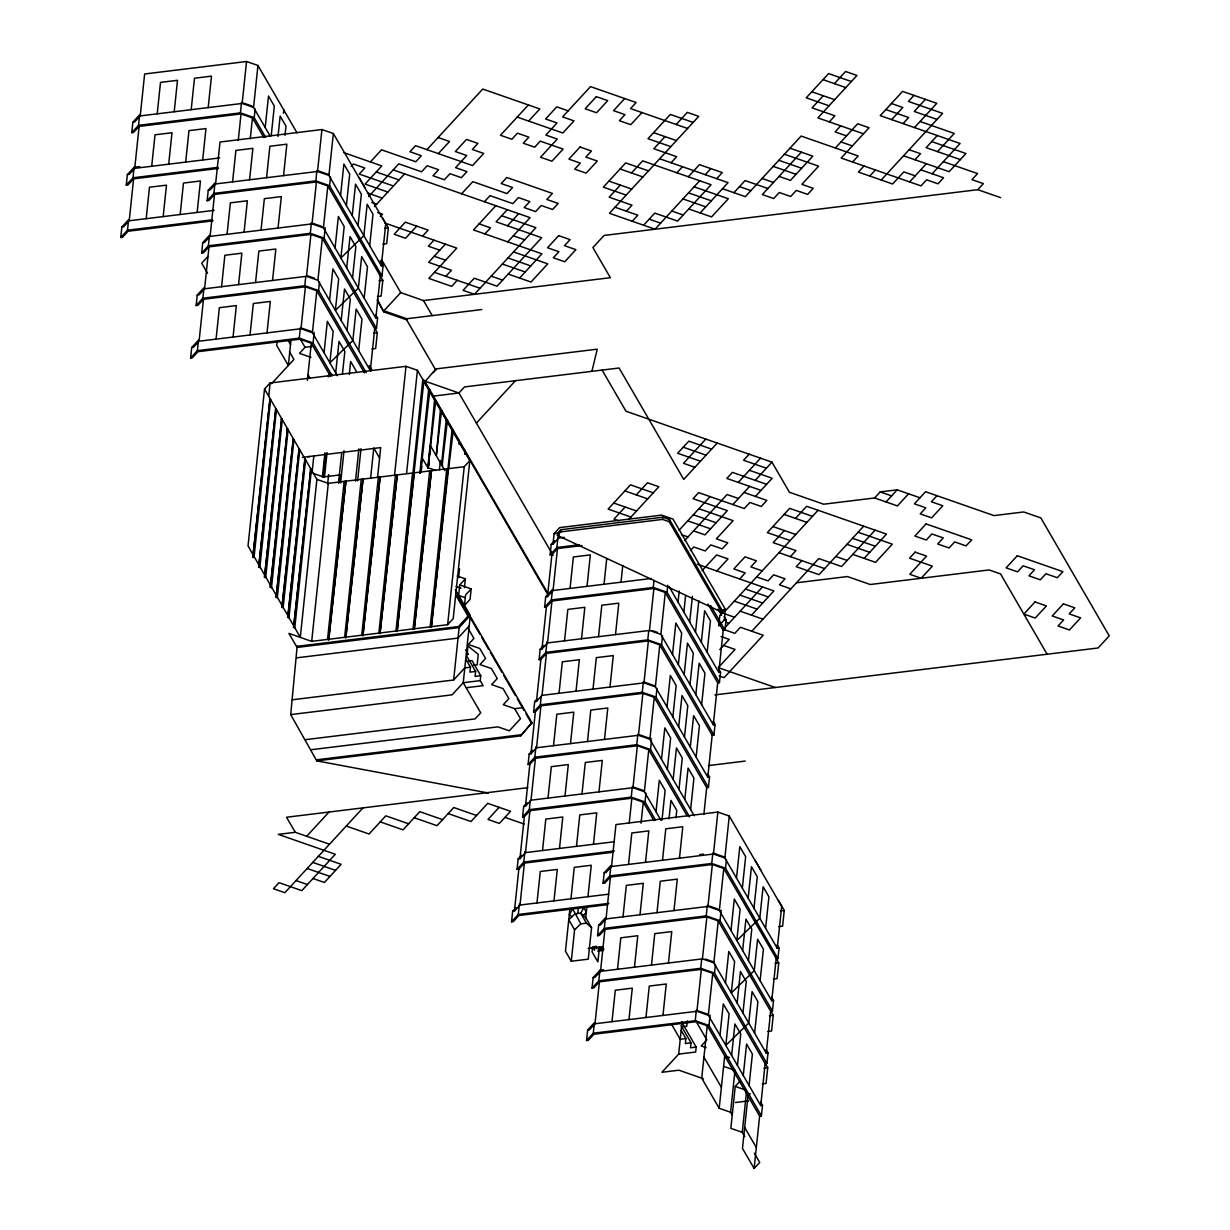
<?xml version="1.0" encoding="UTF-8"?>
<svg xmlns="http://www.w3.org/2000/svg" width="1230" height="1230" viewBox="0 0 1230 1230"><rect width="100%" height="100%" fill="white"/><g stroke="black" fill="none" stroke-linecap="round" stroke-linejoin="round"><path stroke-width="1.5" d="M120.755 237.513L121.847 227.027L128.597 219.709L127.49 230.195L120.755 237.513L122.523 237.298L128.105 231.24L213.036 220.846M218.556 168.418L133.609 178.827L128.028 184.884L126.26 185.1L127.367 174.614L134.101 167.295L139.774 166.603M131.764 132.671L132.871 122.201L139.62 114.867L138.513 125.352L131.764 132.671L133.532 132.456L139.128 126.398L241.049 113.913L252.458 117.896L263.881 137.606M126.26 185.1L133.009 177.781L134.101 167.295M121.847 227.027L123.615 226.812L129.212 220.754L133.609 178.827M127.367 174.614L129.135 174.399L134.716 168.341L139.128 126.398M132.871 122.201L134.639 121.97L140.22 115.912L144.633 73.984L246.554 61.5L257.962 65.482L297.03 132.825M146.186 218.679L149.491 187.221L166.481 185.146L163.175 216.603M151.705 166.25L155.011 134.808L172 132.732L168.695 164.174M157.209 113.837L160.515 82.379L177.504 80.304L174.199 111.761M180.164 214.512L183.47 183.07L200.459 180.979L197.154 212.436M185.684 162.099L188.99 130.641L205.964 128.566L202.658 160.023M191.188 109.67L194.494 78.228L211.483 76.137L208.178 107.594M190.619 357.961L191.726 347.49L198.461 340.157L197.369 350.642L190.619 357.961L192.387 357.746L197.969 351.688L299.905 339.203L311.298 343.185L330.639 376.518M196.124 305.547L197.231 295.062L203.98 287.743L202.873 298.229L196.124 305.547L197.892 305.332L203.488 299.274L305.409 286.79L316.817 290.772L364.449 372.89M201.643 253.134L202.735 242.648L209.484 235.33L208.377 245.8L201.643 253.134L203.411 252.903L208.992 246.846L310.913 234.377L322.322 238.343L374.72 328.687L370.322 370.63L372.09 370.399L369.231 365.479M207.147 200.705L208.254 190.22L214.989 182.901L213.897 193.387L207.147 200.705L208.916 200.49L214.497 194.432L316.433 181.948L327.826 185.93L382.822 280.317L381.162 296.046L377.395 296.507M191.726 347.49L193.494 347.26L199.076 341.202L203.488 299.274M197.231 295.062L198.999 294.846L204.58 288.789L208.992 246.846M202.735 242.648L204.503 242.433L210.099 236.375L214.497 194.432M208.254 190.22L210.023 190.004L215.604 183.947L220.016 142.019L321.937 129.534L333.345 133.517L385.743 223.845L381.331 265.788L383.099 265.572L382.007 276.043L380.239 276.273L375.827 318.201L377.595 317.986L376.488 328.471L374.72 328.687M216.065 339.126L219.371 307.669L236.36 305.594L233.054 337.051M221.569 286.713L224.875 255.256L241.864 253.18L238.559 284.622M227.073 234.284L230.379 202.842L247.368 200.751L244.063 232.209M232.593 181.871L235.899 150.414L252.888 148.338L249.582 179.78M265.649 137.391L254.226 117.68L240.434 112.868L241.541 102.397M238.236 140.604L241.049 113.913M270.185 136.1L253.549 107.41L242.156 103.443L246.554 61.5M250.244 138.867L252.458 117.896M253.549 107.41L257.962 65.482M254.226 117.68L255.133 108.947M265.203 127.49L268.509 96.032L274.321 106.072L271.215 135.684M250.044 334.975L253.349 303.518L270.323 301.442L267.018 332.884M255.548 282.546L258.854 251.089L275.843 249.014L272.537 280.471M261.052 230.133L264.358 198.676L281.347 196.6L278.042 228.042M266.572 177.704L269.877 146.262L286.851 144.171L283.546 175.629M278.011 136.469L280.148 116.112L285.975 126.152L285.006 135.408M283.469 113.175L283.838 109.685M264.527 389.034L248.03 545.936L300.289 637.371L316.894 479.377L264.527 389.034L270.108 382.976L406.008 366.325L417.416 370.307L469.814 460.65L453.209 618.644L447.628 624.702L311.697 641.353L288.927 633.404L297.045 647.395L297.153 646.304L458.529 626.547L468.538 615.692L456.084 594.213M268.724 396.168L270.108 382.976M252.827 557.175L270.016 398.551L252.827 557.175L254.01 557.59L270.631 399.596L269.432 399.181M277.088 341.617L276.689 345.415L288.327 365.495L290.926 340.833M258.654 567.215L275.843 408.591L258.654 567.215L259.838 567.63L276.443 409.636L275.259 409.221M264.481 577.254L281.67 418.615L264.481 577.254L265.665 577.67L282.27 419.661L281.086 419.246M270.293 587.294L287.482 428.655L270.293 587.294L271.492 587.709L288.097 429.701L286.897 429.285M332.131 375.827L313.066 342.97L299.29 338.158L300.397 327.687L312.451 331.885M366.217 372.675L318.585 290.557L304.794 285.744L305.716 277.011M376.488 328.471L324.09 238.128L310.314 233.331L311.405 222.845M382.007 276.043L329.594 185.715L315.818 180.902L316.925 170.417L328.979 174.629M337.358 375.719L312.405 332.7L300.996 328.733L305.409 286.79M370.322 370.63L317.909 280.286L306.516 276.304L310.913 234.377M375.827 318.201L323.429 227.873L312.02 223.891L316.433 181.948M381.331 265.788L328.933 175.444L317.525 171.462L321.937 129.534M276.12 597.334L293.309 438.695L276.12 597.334L277.304 597.749L293.909 439.74L292.725 439.325M281.947 607.374L299.136 448.735L281.947 607.374L283.131 607.774L299.736 449.78L298.552 449.365M307.392 380.362L311.298 343.185M312.405 332.7L316.817 290.772M317.909 280.286L322.322 238.343M323.429 227.873L327.826 185.93M328.933 175.444L333.345 133.517M313.066 342.97L314.173 332.484M318.585 290.557L319.508 281.808M324.09 238.128L325.197 227.642M329.594 185.715L330.516 176.982M287.759 617.399L304.948 458.775L287.759 617.399L288.958 617.814L305.563 459.82L304.364 459.405M293.586 627.438L310.775 468.815L293.586 627.438L294.769 627.854L311.375 469.86L310.191 469.445M324.043 352.779L327.349 321.322L333.176 331.362L329.871 362.819L352.856 340.51L356.162 309.053L361.974 319.093L358.668 350.55M329.563 300.366L332.869 268.909L338.68 278.949L335.375 310.391L358.361 288.097L361.666 256.639L367.493 266.679L364.188 298.121M335.067 247.937L338.373 216.495L344.2 226.52L340.894 257.977L363.865 235.668L367.17 204.211L372.998 214.251L369.692 245.708M340.572 195.524L343.877 164.067L349.704 174.107L346.399 205.564M312.036 472.966L313.804 456.161M488.402 793.012L316.771 760.863L290.695 714.599L297.153 646.304M328.41 376.795L328.764 373.305L332.023 374.443M324.935 452.794L322.383 477.086L323.475 472.581M324.259 465.109L324.643 461.373M339.618 482.498L340.433 474.872L323.444 476.948L325.796 454.531M327.057 452.532L324.505 476.825L323.075 476.318M335.698 372.859L339.003 341.402L344.831 351.442L342.493 373.643M341.202 320.43L344.508 288.989L350.335 299.028L347.029 330.47M346.706 268.017L350.027 236.56L355.839 246.6L352.533 278.057M352.226 215.588L355.532 184.146L361.359 194.186L358.053 225.628M327.641 483.959L328.625 474.626M311.697 641.353L328.302 483.344L316.894 479.377M349.289 374.427L350.642 361.482L356.469 371.522M338.496 483.205L341.694 452.901M339.203 482.452L339.603 478.655M340.618 482.944L344.016 450.749M328.733 639.815L345.922 481.176L328.733 639.815L327.534 639.4L344.139 481.407L345.338 481.822M355.485 481.13L358.868 448.919M357.607 480.869L361.005 448.658M374.812 328.441L377.318 332.746L375.657 348.474L371.891 348.936M382.515 217.864L388.326 227.904L386.681 243.632L382.899 244.094M345.83 637.724L363.035 479.085L345.83 637.724L344.646 637.309L361.251 479.3L362.435 479.715M433.283 372.721L435.758 370.015L406.638 319.831L383.837 311.882L377.333 299.397M370.584 478.409L373.766 448.027L379.593 458.067M377.595 477.055L380.7 447.582L302.442 457.391M362.942 635.633L380.132 476.994L362.942 635.633L361.743 635.218L378.348 477.209L379.547 477.624M406.638 319.831L406.761 318.739L383.945 310.79L400.703 292.602L423.504 300.566L610.372 277.688L592.906 247.568L604.068 235.453L977.804 189.681L1000.605 197.646M394.599 474.841L406.008 366.325M380.039 633.527L397.244 474.903L380.039 633.527L378.855 633.112L395.46 475.118L396.66 475.533M406.592 473.258L417.416 370.307M412.788 474.749L422.782 379.578L423.981 379.993L397.152 631.436L395.952 631.021L412.557 473.027L414.341 472.797L397.152 631.436M419.845 473.442L428.655 389.679L429.839 390.095L429.439 393.908M420.337 473.319L421.982 457.622L427.809 467.661L435.958 470.506M420.66 472.581L429.839 390.095M421.444 470.045L421.844 466.247M435.758 370.015L435.866 368.923L597.257 349.166L591.907 371.322M427.809 467.661L430.162 445.245L444.876 470.613M428.886 465.693L429.285 461.957M430.07 454.485L430.454 450.749M414.264 629.345L431.453 470.706L414.264 629.345L413.065 628.93L429.67 470.921L430.869 471.336M441.186 414.079L441.585 410.343L440.401 409.928L436.296 455.807L441.585 410.343M439.418 469.783L440.386 460.435M442.108 465.847L447.413 420.383L446.213 419.968L441.509 464.802L442.692 465.217M447.013 424.119L447.413 420.383M431.361 627.254L448.55 468.615L446.782 468.83L430.162 626.839L431.361 627.254L452.04 430.008L453.224 430.423L448.719 468.415M458.928 444.245L459.328 440.448L458.144 440.033M464.802 454.362L465.201 450.549L464.002 450.134M447.628 624.702L464.233 466.708L469.814 460.65M458.606 577.547L459.528 568.813M457.206 576.009L465.355 578.853L459.759 584.911L458.667 595.397L465.186 597.672M292.248 699.778L453.639 680.005L459.144 627.592L470.306 615.477L455.331 589.662M464.433 587.586L465.355 578.853M471.167 588.893L470.075 599.379L464.479 605.437L465.586 594.951L471.167 588.893L459.759 584.911M459.666 626.285L468.538 615.692M470.306 615.477L463.233 682.727L480.715 712.831L475.118 718.889L305.255 739.691M465.663 658.942L470.46 667.198L469.937 672.149L475.61 671.442L475.088 676.392L480.746 675.701L480.223 680.636L483.144 685.663L466.155 687.739M316.771 760.863L520.628 735.894L531.913 722.687L455.976 591.768M520.628 735.894L531.913 722.687M607.62 904.65L518.906 915.504L513.325 921.562L511.557 921.793L512.649 911.307L516.031 907.648M613.124 852.221L524.41 863.091L518.829 869.149L517.061 869.364L518.168 858.878L521.535 855.219M654.006 820.702L643.259 802.16L631.851 798.193L529.93 810.678L524.334 816.735L522.566 816.951L523.673 806.465L527.04 802.806M687.032 815.705L648.764 749.746L637.355 745.764L535.434 758.249L529.853 764.307L528.085 764.522L529.177 754.036L532.559 750.377M703.868 814.352L706.681 787.661L654.268 697.333L642.875 693.351L540.939 705.836L535.357 711.893L533.589 712.109L534.696 701.623L536.941 699.178M706.681 787.661L708.449 787.446L709.541 776.96L707.773 777.176L712.185 735.248L659.787 644.904L648.379 640.922L546.458 653.407L540.877 659.465L539.094 659.68L540.201 649.194L543.568 645.535M544.613 607.266L545.705 596.781L552.455 589.462L551.363 599.948L544.613 607.266L546.381 607.051L551.962 600.993L653.883 588.509L665.292 592.491L717.69 682.819L713.292 724.762L715.061 724.547L713.954 735.033L712.185 735.248M582.005 545.567L557.467 548.565L551.886 554.622L550.118 554.838L551.225 544.367L554.592 540.708M512.649 911.307L514.417 911.092L518.829 869.149M518.168 858.878L519.936 858.663L524.334 816.735M523.673 806.465L525.441 806.25L529.853 764.307M529.177 754.036L530.96 753.821L535.357 711.893M534.696 701.623L536.465 701.408L540.877 659.465M540.201 649.194L541.969 648.979L546.381 607.051M545.705 596.781L547.488 596.565L551.886 554.622M551.225 544.367L552.993 544.152L554.1 533.666L559.681 527.609L661.602 515.124L673.01 519.106L725.408 609.434L724.301 619.92L718.72 625.978L719.827 615.492L725.408 609.434L721.872 609.865L669.474 519.537L662.816 517.215L560.895 529.7L557.636 533.22L557.405 535.404L721.641 612.048L721.872 609.865M511.557 921.793L518.291 914.459L519.398 903.989M517.061 869.364L523.811 862.045L524.903 851.56M522.566 816.951L529.315 809.632L530.238 800.884M528.085 764.522L534.819 757.203L535.926 746.718M533.589 712.109L540.339 704.79L541.262 696.042M539.094 659.68L545.843 652.361L546.95 641.876M550.118 554.838L556.867 547.519L557.974 537.033M514.417 911.092L520.013 905.034L524.41 863.091M519.936 858.663L525.518 852.605L529.93 810.678M525.441 806.25L531.022 800.192L535.434 758.249M530.96 753.821L536.541 747.763L540.939 705.836M536.465 701.408L542.046 695.35L546.458 653.407M541.969 648.979L547.55 642.921L551.962 600.993M547.488 596.565L553.07 590.508L557.467 548.565M552.993 544.152L558.574 538.079L558.943 534.589M557.405 535.404L560.665 531.883L560.895 529.7M536.987 902.943L540.293 871.501L557.282 869.41L553.977 900.867M542.507 850.53L545.812 819.072L562.802 816.997L559.496 848.439M548.011 798.101L551.317 766.659L568.306 764.568L565.001 796.025M553.515 745.688L556.821 714.23L573.81 712.155L570.505 743.612M559.035 693.259L562.341 661.817L579.33 659.726L576.024 691.183M564.539 640.845L567.845 609.388L584.834 607.312L581.529 638.77M570.059 588.432L573.365 556.975L590.338 554.899L587.033 586.341M569.874 909.278L565.462 951.205L571.289 961.245L588.263 959.169L591.568 927.712L585.757 917.672L580.637 913.121L574.979 913.813L568.767 919.748L574.595 929.788L571.289 961.245M570.966 898.792L574.272 867.335L591.261 865.259L587.955 896.701M576.486 846.363L579.791 814.921L596.765 812.83L593.46 844.287M581.99 793.95L585.296 762.492L602.285 760.417L598.979 791.859M587.494 741.521L590.8 710.079L607.789 707.988L604.484 739.445M593.014 689.108L596.319 657.65L613.293 655.575L609.988 687.032M598.518 636.679L601.824 605.237L618.813 603.146L615.507 634.603M604.022 584.265L606.744 558.359M577.808 913.475L578.361 908.232M585.649 918.626L586.848 907.187M621.012 582.19L622.764 565.539M594.859 946.946L594.521 950.236L593.214 948.007M586.541 1040.519L587.648 1030.033L594.398 1022.714L593.291 1033.2L586.541 1040.519L588.324 1040.303L593.905 1034.245L695.826 1021.761L707.235 1025.743L759.633 1116.087L754.128 1168.5L759.71 1162.442L754.328 1153.171M759.633 1116.087L761.401 1115.856L762.508 1105.386L760.74 1105.601L765.137 1063.658L712.739 973.314L701.331 969.348L599.41 981.832L593.829 987.89L592.061 988.105L593.152 977.619L599.902 970.301L603.684 969.84M597.565 935.676L598.672 925.191L605.421 917.872L604.314 928.358L597.565 935.676L599.333 935.461L604.914 929.403L706.85 916.919L718.243 920.901L770.657 1011.245L766.244 1053.172L768.012 1052.957L766.905 1063.443L765.137 1063.658M603.084 883.263L604.176 872.777L610.926 865.459L609.819 875.945L603.084 883.263L604.852 883.048L610.434 876.99L712.355 864.505L723.763 868.488L778.744 962.875L777.099 978.603L773.316 979.065M599.441 947.039L597.872 961.875L592.061 951.836L592.568 946.9L596.35 946.423M592.061 988.105L598.81 980.787L599.902 970.301M587.648 1030.033L589.416 1029.817L594.997 1023.76L599.41 981.832M593.152 977.619L594.936 977.404L600.517 971.346L604.914 929.403M598.672 925.191L600.44 924.975L606.021 918.918L610.434 876.99M604.176 872.777L605.944 872.562L611.525 866.504L615.938 824.561L717.859 812.077L729.267 816.059L781.665 906.402L777.268 948.33L779.036 948.115L777.929 958.601L776.161 958.816L771.748 1000.759L773.532 1000.543L772.425 1011.029L770.657 1011.245M655.498 820.026L645.027 801.945L631.236 797.148L632.343 786.662L644.397 790.859M689.6 816.874L650.532 749.531L636.756 744.719L637.847 734.233M708.449 787.446L656.036 697.118L642.26 692.306L643.367 681.82L655.421 686.033M713.954 735.033L661.556 644.689L647.764 639.877L648.687 631.144M717.69 682.819L719.458 682.604L667.06 592.276L653.284 587.463L654.022 580.468M629.253 822.962L631.851 798.193M660.987 820.364L644.351 791.689L632.958 787.707L637.355 745.764M694.212 815.705L649.87 739.261L638.462 735.279L642.875 693.351M707.773 777.176L655.375 686.847L643.966 682.865L648.379 640.922M713.292 724.762L660.879 634.419L649.486 630.452L653.883 588.509M721.641 612.048L669.243 521.72L662.586 519.398L662.816 517.215M611.987 1021.684L615.292 990.227L632.282 988.151L628.976 1019.593M617.506 969.255L620.812 937.814L637.786 935.723L634.48 967.18M623.01 916.842L626.316 885.385L643.305 883.309L640 914.766M628.515 864.413L631.82 832.971L648.81 830.88L645.504 862.338M669.243 521.72L669.474 519.537M641.045 823.131L643.259 802.16M644.351 791.689L648.764 749.746M649.87 739.261L654.268 697.333M655.375 686.847L659.787 644.904M660.879 634.419L665.292 592.491M645.027 801.945L645.95 793.212M650.532 749.531L651.454 740.798M656.036 697.118L656.958 688.37M661.556 644.689L662.478 635.956M667.06 592.276L667.798 585.28M656.005 811.754L659.311 780.312L665.123 790.337L662.017 819.949M661.509 759.341L664.815 727.883L670.642 737.923L667.337 769.38M667.014 706.912L670.319 675.47L676.146 685.51L672.841 716.952M672.533 654.498L675.839 623.041L681.666 633.081L678.345 664.538M678.038 602.085L679.206 590.984M683.865 612.11L685.617 595.458M645.965 1017.518L649.271 986.076L666.26 983.985L662.955 1015.442M651.47 965.104L654.775 933.647L671.765 931.571L668.459 963.013M656.989 912.675L660.295 881.234L677.284 879.142L673.979 910.6M662.493 860.262L665.799 828.805L682.788 826.729L679.483 858.186M669.012 818.888L670.95 800.376L676.777 810.416L675.993 817.827M673.148 779.42L676.469 747.963L682.281 758.003L678.975 789.445M678.668 726.991L681.974 695.534L687.801 705.574L684.495 737.031M684.172 674.578L687.478 643.121L693.305 653.161L689.999 684.618M689.692 622.149L692.413 596.258M695.504 632.189L698.809 600.732M684.803 799.485L688.108 768.043L693.935 778.067L690.63 809.524M690.307 747.071L693.612 715.614L699.44 725.654L696.134 757.111M695.826 694.643L699.132 663.201L704.944 673.24L701.638 704.682M701.331 642.229L704.636 610.772L710.463 620.812L707.158 652.269M703.483 1078.772L678.914 1070.208L661.924 1072.283L678.668 1054.11L682.035 1022.13M719.458 682.604L720.565 672.118L718.797 672.333L723.209 630.406L707.957 604.13M723.209 630.406L724.977 630.191L726.069 619.705L724.178 616.415M687.324 1020.992L686.771 1026.235L682.988 1026.696M681.128 1030.371L685.894 1038.581L685.371 1043.532L691.029 1042.84L690.522 1047.776L696.18 1047.084L695.657 1052.034L678.668 1054.11M761.401 1115.856L709.003 1025.528L695.227 1020.716L696.318 1010.23L708.372 1014.442M766.905 1063.443L714.507 973.099L700.731 968.302L701.654 959.554M772.425 1011.029L720.027 920.686L706.235 915.873L707.342 905.388M777.929 958.601L725.531 868.272L711.755 863.46L712.846 852.974L724.916 857.187M760.74 1105.601L708.326 1015.257L696.933 1011.275L701.331 969.348M766.244 1053.172L713.846 962.844L702.438 958.862L706.85 916.919M771.748 1000.759L719.35 910.415L707.942 906.433L712.355 864.505M777.268 948.33L724.854 858.002L713.462 854.02L717.859 812.077M707.235 1025.743L701.715 1078.157L719.196 1108.276L730.589 1112.258L732.265 1115.118M708.326 1015.257L712.739 973.314M713.846 962.844L718.243 920.901M719.35 910.415L723.763 868.488M724.854 858.002L729.267 816.059M709.003 1025.528L710.11 1015.042M714.507 973.099L715.43 964.366M720.027 920.686L721.118 910.2M725.531 868.272L726.453 859.524M719.981 1035.337L723.286 1003.88L729.113 1013.92L725.808 1045.377L748.778 1023.068L752.084 991.611L757.911 1001.651L754.605 1033.108M725.485 982.908L728.79 951.467L734.618 961.491L731.312 992.948L754.282 970.639L757.588 939.197L763.415 949.222L760.109 980.679M731.004 930.495L734.31 899.038L740.122 909.078L736.816 940.535L759.802 918.226L763.107 886.769L768.919 896.808L765.614 928.266M736.509 878.066L739.814 846.624L745.641 856.664L742.336 888.106M719.196 1108.276L724.701 1055.847L729.59 1057.554M731.619 1055.402L734.925 1023.96L740.752 1034L737.447 1065.441M737.139 1002.988L740.445 971.531L746.256 981.571L742.951 1013.028M742.643 950.575L745.949 919.117L751.776 929.157L748.47 960.599M748.148 898.146L751.453 866.689L757.28 876.729L753.975 908.186M730.589 1112.258L735.002 1070.315M739.707 1081.57L735.248 1086.413L730.835 1128.356L742.244 1132.323L744.734 1136.628M743.274 1075.481L746.579 1044.024L752.391 1054.064L749.085 1085.521M742.244 1132.323L746.456 1092.255M764.906 1062.858L767.735 1067.717L766.075 1083.446L762.308 1083.907M770.749 1010.998L773.24 1015.288L771.594 1031.017L767.812 1031.478M778.436 900.422L784.263 910.461L782.603 926.175L778.836 926.636M207.916 256.486L201.705 263.22L207.532 273.26M351.165 166.45L353.394 164.021L364.803 168.003L359.221 174.06L393.431 185.991M370.384 161.945L381.546 149.814L415.771 161.76L421.352 155.703L409.944 151.721L415.525 145.663L472.551 165.558L483.713 153.442L472.305 149.46L477.901 143.403L466.493 139.421L455.331 151.536L466.724 155.518L455.561 167.634L466.97 171.616L461.388 177.674L449.98 173.691L444.399 179.749L432.991 175.767L438.572 169.709L427.164 165.743L421.582 171.8L398.781 163.836L368.631 196.554M374.458 206.594L404.593 173.876M426.933 149.645L482.76 89.052L539.785 108.947L528.623 121.063M380.27 216.634L382.515 214.204L377.625 212.498M438.341 153.612L449.504 141.496L438.095 137.514M271.584 383.668L293.909 359.437L289.434 351.719M311.867 346.491L305.071 347.321L299.49 353.379L310.898 357.361M416.724 226.136L405.562 238.266L394.154 234.284L405.316 222.169L428.132 230.118L422.551 236.175M528.377 104.965L500.456 135.254L511.865 139.236L517.446 133.178L528.854 137.16L523.273 143.218L534.681 147.2L540.262 141.143L563.079 149.091L551.901 161.207L540.508 157.24L557.252 139.052L545.843 135.085L557.005 122.954L545.597 118.987L556.775 106.856L568.168 110.838M461.619 193.771L472.797 181.656L507.006 193.587L512.587 187.529L501.179 183.547L506.76 177.489L552.393 193.402L546.797 199.46L558.205 203.442L552.624 209.5L541.215 205.518L535.634 211.575L524.226 207.609L529.823 201.551L518.414 197.569L512.833 203.627L490.017 195.662L484.435 201.72M433.959 240.157L428.363 246.215L439.771 250.197M445.352 244.14L428.609 262.313L451.425 270.277L445.844 276.335M495.844 205.702L473.504 229.933L541.938 253.811L519.614 278.042M484.912 233.915L490.493 227.857L479.1 223.875M507.252 209.684L496.074 221.8L541.707 237.713L497.043 286.19L474.227 278.226L463.064 290.341L474.473 294.324L535.88 227.673L501.671 215.742M457.237 280.302L451.656 286.375L428.855 278.411L456.76 248.122L385.067 223.107M507.483 225.782L518.645 213.666M624.717 98.538L613.555 110.654L624.963 114.636L619.382 120.694L630.775 124.676L641.952 112.56M307.746 456.745L309.868 456.484M507.729 241.88L530.053 217.633L393.2 169.894M435.866 368.923L424.596 382.146L547.565 594.136M620.335 185.084L609.173 197.2L631.989 205.164L626.393 211.222M631.497 172.969L642.66 160.853L711.094 184.715L677.607 221.077L654.791 213.113L643.628 225.228M665 136.607L653.837 148.738L676.638 156.687L671.057 162.744M676.162 124.491L687.324 112.376L698.732 116.358L609.419 213.297L655.037 229.211L699.686 180.749M632.22 221.262L637.801 215.189L615 207.24M676.884 172.784L682.466 166.727M688.293 176.766L699.455 164.651L722.256 172.6L716.675 178.658M476.394 423.089L515.462 380.685M705.282 174.675L710.863 168.618M700.178 212.928L728.083 182.64L659.649 158.762M733.91 192.679L745.073 180.564L767.889 188.513M823.224 95.74L812.061 107.856L834.878 115.804L829.297 121.862M834.401 83.625L845.564 71.494L856.972 75.476L817.889 117.896L863.506 133.809M801.376 152.166L762.308 194.571L773.701 198.553L779.282 192.495L790.69 196.477L796.271 190.419L807.68 194.386L813.261 188.328L801.852 184.362L818.611 166.173L784.386 154.242M840.69 125.844L835.109 131.902L846.517 135.884M835.355 148L857.679 123.769L869.087 127.751L841.182 158.04L921.009 185.884L926.59 179.826L937.998 183.808L943.579 177.75L920.778 169.802M852.575 162.022L858.171 155.964L801.145 136.069L745.319 196.662L722.502 188.697M891.658 119.602L902.82 107.487L891.412 103.504M913.982 95.371L908.401 101.429L942.626 113.36L881.218 180.011M863.983 166.004L858.402 172.062L892.626 183.993L903.789 171.877L915.182 175.859M903.066 123.584L908.647 117.526L885.831 109.562M925.391 99.353L914.228 111.469L937.045 119.418M869.81 176.028L875.391 169.971M914.474 127.566L936.799 103.335L902.589 91.389L880.25 115.635L960.092 143.48L932.171 173.768M469.199 625.962L458.037 638.078L296.661 657.835M914.951 159.762L920.532 153.704L909.124 149.722M937.275 135.515L926.113 147.646L960.323 159.577M306.685 836.277L329.025 812.031M909.6 181.917L926.359 163.728M937.521 151.613L954.265 133.44L920.055 121.509M453.639 680.005L464.802 667.89L470.46 667.198M625.132 507.006L613.97 519.137L618.859 520.828M636.294 494.891L647.472 482.775L658.865 486.757L628.73 519.475M362.988 807.879L284.837 892.703L273.429 888.721L279.01 882.663L301.827 890.628L335.313 854.266L278.303 834.37L295.277 832.295L329.502 844.226M705.805 439.079L683.48 463.31L694.889 467.292M717.213 443.061L683.726 479.408L619.09 368.001L464.51 386.927L458.928 392.985L433.437 396.106M977.804 189.681L983.385 183.624L971.977 179.657L977.558 173.584L943.348 161.653M679.052 530.268L710.079 496.613M749.147 454.193L743.566 460.251L766.382 468.215M684.633 540.585L727.053 494.537L738.461 498.504M738.231 482.406L760.555 458.175M690.461 550.61L693.812 546.981L705.205 550.963L710.786 544.905L722.195 548.872L727.776 542.814L716.383 538.848L733.126 520.659L698.901 508.728M732.88 504.561L749.624 486.388M755.22 480.33L771.963 462.157L789.429 492.261L823.639 504.208L874.607 497.966L897.423 505.914L908.586 493.799M755.451 496.428L772.194 478.255L749.393 470.291M702.099 570.689L716.613 554.93L728.022 558.912L716.859 571.028M499.134 807.326L487.972 819.441L499.38 823.423L510.542 811.308L487.726 803.359L470.982 821.532L448.166 813.568M739.661 578.992L745.242 572.934L733.849 568.952L745.011 556.836L756.419 560.818L750.823 566.876L762.231 570.858M784.325 530.514L773.163 542.645L795.964 550.594L790.383 556.652M795.487 518.399L806.649 506.283L886.492 534.127L864.167 558.374M725.639 610.572L818.058 510.266M762.477 586.956L723.394 629.36L734.802 633.342L740.383 627.285L763.2 635.234L724.116 677.653L719.227 675.947M719.765 649.655L729.221 639.4L721.072 636.556M751.545 615.169L773.885 590.923L697.302 564.216M801.791 560.634L796.21 566.692L819.026 574.656L863.675 526.179M751.791 631.267L818.78 558.558L841.597 566.507L875.083 530.161M874.607 497.966L880.188 491.908L897.177 489.832L919.994 497.781M886.015 501.948L897.177 489.832M936.968 495.705L931.387 501.763L942.795 505.745L931.633 517.861L920.225 513.879L925.806 507.821L914.397 503.839L925.575 491.723L993.994 515.601L1023.729 511.957L1040.841 517.922L1109.245 635.864L1098.083 647.979L714.922 694.904M750.223 1093.578L747.994 1096.007L742.474 1148.42L754.128 1168.5M583.205 915.397L586.31 912.429L584.019 907.54L580.637 913.121L586.464 923.161L591.568 927.712M574.595 929.788L580.806 923.853L586.464 923.161M140.22 115.912L242.156 103.443M138.513 125.352L240.434 112.868M134.716 168.341L219.647 157.932M133.009 177.781L217.941 167.372M215.604 183.947L317.525 171.462M213.897 193.387L315.818 180.902M129.212 220.754L214.143 210.361M127.49 230.195L212.436 219.801M210.099 236.375L312.02 223.891M208.377 245.8L310.314 233.331M384.56 228.365L388.326 227.904M204.58 288.789L306.516 276.304M202.873 298.229L304.794 285.744M379.04 280.778L382.822 280.317M199.076 341.202L300.996 328.733M406.761 318.739L481.837 309.545M197.369 350.642L299.29 338.158M373.536 333.207L377.318 332.746M328.302 483.344L464.233 466.708M560.665 531.883L662.586 519.398M554.1 533.666L557.636 533.22M558.574 538.079L564.232 537.387M556.867 547.519L579.515 544.752M553.07 590.508L651.208 578.484M551.363 599.948L653.284 587.463M796.456 582.789L847.409 576.547L870.225 584.511L989.135 569.936L1000.543 573.918L1047.114 654.222M297.768 647.349L459.144 627.592M724.301 619.92L726.069 619.705M547.55 642.921L649.486 630.452M468.246 661.11L472.013 660.648L480.746 675.701M545.843 652.361L647.764 639.877M473.381 665.353L477.163 664.892L478.255 654.406L467.969 645.904L466.877 656.39L475.61 671.442M480.223 680.636L463.233 682.727L452.071 694.842L290.695 714.599M542.046 695.35L643.966 682.865M540.339 704.79L642.26 692.306M468.107 628.376L473.919 638.416L468.338 644.474L479.746 648.441L485.573 658.481L479.992 664.538L491.4 668.52L497.212 678.56L491.631 684.618L503.039 688.6L508.866 698.64L503.285 704.698L514.678 708.665L523.18 707.634M311.067 749.731L497.935 726.853L509.343 730.82L520.505 718.704L514.678 708.665M316.894 759.771L520.751 734.802M536.541 747.763L638.462 735.279M534.819 757.203L636.756 744.719M527.778 787.692L286.544 817.243L295.277 832.295M708.403 765.583L745.211 761.078M531.022 800.192L632.958 787.707M529.315 809.632L631.236 797.148M525.518 852.605L614.231 841.751M523.811 862.045L614.416 850.945M699.639 854.589L703.406 854.127M611.525 866.504L713.462 854.02M609.819 875.945L711.755 863.46M520.013 905.034L608.727 894.164M518.291 914.459L608.896 903.373M606.021 918.918L707.942 906.433M604.314 928.358L706.235 915.873M780.481 910.923L784.263 910.461M588.109 948.438L603.207 946.577M598.856 948.407L602.639 947.946M598.287 949.775L603.945 949.083M597.719 951.144L603.377 950.452M600.517 971.346L702.438 958.862M598.81 980.787L700.731 968.302M774.977 963.336L778.744 962.875M594.997 1023.76L696.933 1011.275M593.291 1033.2L695.227 1020.716M769.473 1015.749L773.24 1015.288M685.894 1038.581L680.236 1039.289L671.273 1023.837M763.953 1068.178L767.735 1067.717M735.479 1102.511L748.701 1100.896M851.375 81.534L828.574 73.585L806.234 97.816L829.051 105.78M822.993 79.642L845.794 87.591M811.831 91.758L834.632 99.707M931.694 141.573L965.919 153.519L949.16 171.693L903.543 155.779M840.936 141.942L852.344 145.924M789.967 148.184L812.784 156.149L790.46 180.38L779.051 176.397M693.151 122.416L670.335 114.452L648.01 138.698L670.827 146.647M687.57 128.474L630.544 108.578L636.125 102.521L590.508 86.607L562.587 116.896L573.995 120.878L562.833 132.994L517.215 117.081M778.805 160.3L801.622 168.264M773.224 166.358L796.041 174.322M653.591 132.64L676.408 140.589M762.062 178.473L773.47 182.455M739.491 186.622L750.9 190.604M648.487 170.878L625.686 162.929L603.346 187.16L626.162 195.124M694.104 186.806L728.329 198.737L711.57 216.911L688.769 208.962M620.105 168.987L642.906 176.951M688.523 192.864L711.34 200.813M682.942 198.922L705.759 206.871M608.927 181.102L631.743 189.066M671.78 211.037L683.188 215.019M649.209 219.171L660.618 223.153M243.263 102.997L251.873 105.995M343.662 152.612L381.792 165.912L365.049 184.1L387.85 192.049M376.211 171.969L399.012 179.934M513.31 235.822L524.718 239.789M367.601 193.002L382.269 198.107M371.798 202.458L376.688 204.165M513.556 251.919L547.765 263.85L531.022 282.024L508.205 274.075M507.959 257.977L530.776 265.926M502.378 264.035L525.195 271.984M434.19 256.255L445.598 260.237M491.216 276.15L502.624 280.132M313.143 223.445L321.753 226.443M434.436 272.353L480.054 288.266M307.623 275.858L314.511 278.272M880.188 491.908L891.596 495.89M771.963 462.157L625.978 411.235L602.1 370.076M711.632 449.119L688.831 441.155L677.653 453.27L700.47 461.235M683.234 447.213L706.051 455.177M766.613 484.312L732.404 472.382L726.822 478.439L761.032 490.37M744.042 492.446L766.859 500.41L761.278 506.468L749.87 502.486L744.288 508.543L698.671 492.63L693.09 498.688L727.299 510.635L704.975 534.865L693.566 530.883M812.477 516.323L789.675 508.359L767.336 532.605L790.152 540.554M858.094 532.236L892.319 544.167L875.56 562.356L852.759 554.392M784.079 514.417L806.895 522.381M852.513 538.294L875.33 546.258M846.932 544.352L869.748 552.316M772.917 526.548L795.733 534.496M653.284 492.815L630.483 484.851L608.143 509.097L630.959 517.046M835.77 556.467L847.178 560.45M624.902 490.908L647.703 498.873M693.32 514.786L716.137 522.75M687.739 520.844L710.556 528.808M778.99 552.67L824.607 568.583M613.724 503.039L636.54 510.988M681.466 534.666L687.985 536.941M756.65 576.916L768.058 580.883L773.639 574.825L785.048 578.807L779.466 584.865L790.875 588.847M745.488 589.032L768.304 596.981M739.907 595.089L762.708 603.038M734.325 601.147L757.127 609.111M740.153 611.187L762.954 619.136M723.163 613.263L734.556 617.245M313.665 473.535L323.444 476.948M725.715 622.165L728.975 623.303M723.64 645.458L735.048 649.44L718.289 667.613L775.315 687.509M652.315 630.606L657.481 632.404M456.099 586.495L460.989 588.201M639.585 734.833L651.639 739.046M504.961 817.366L524.257 824.1M476.563 815.475L453.747 807.51L437.004 825.684L414.202 817.735M709.064 905.987L717.674 909.001M442.585 819.626L419.784 811.677L403.025 829.85L380.224 821.886M408.621 823.793L385.805 815.828L369.062 834.017L346.245 826.053M705.282 959.016L713.892 962.014M318.339 856.341L341.141 864.306L324.397 882.479L312.989 878.497M312.743 862.399L335.559 870.363M307.162 868.472L329.978 876.421M296 880.588L307.408 884.555M706.128 1047.668L701.238 1045.977L706.82 1039.904L695.796 1020.885M723.594 1066.333L733.372 1069.746M735.248 1086.413L745.011 1089.826M571.873 916.78L569.321 914.505L572.703 908.924L580.806 923.853M718.043 609.111L721.626 615.292M710.679 605.544L724.977 630.191M718.658 668.843L720.565 672.118M669.089 586.633L718.797 672.333M713.154 721.257L715.061 724.547M707.634 773.685L709.541 776.96M359.221 177.72L365.049 187.744M755.143 860.262L760.97 870.302M423.504 300.566L432.237 315.618M381.977 260.345L400.703 292.602M553.116 555.36L458.928 392.985L424.704 381.054L547.704 593.091M380.255 260.637L383.099 265.572M777.129 944.84L779.036 948.115M377.226 300.489L383.837 311.882M375.688 314.696L377.595 317.986M771.625 997.253L773.532 1000.543M766.106 1049.667L768.012 1052.957M760.601 1102.095L762.508 1105.386M469.168 615.815L479.777 634.096M481.699 637.417L488.448 649.04M490.37 652.361L501.932 672.287M503.854 675.608L515.416 695.55M517.338 698.871L524.088 710.494M526.01 713.815L531.791 723.778M455.961 595.305L468.43 616.784M300.305 339.111L305.071 347.321M287.835 339.895L290.526 344.523M307.992 374.643L309.837 377.81M703.929 1057.2L721.395 1087.305M744.688 1127.464L756.327 1147.529M465.74 649.824L468.43 654.468M681.62 1021.992L696.18 1047.084M681.036 1025.589L691.029 1042.84M595.674 946.408L596.981 948.638M434.574 399.888L428.117 468.184L435.758 400.304L434.574 399.888M596.335 96.647L585.157 108.763L596.565 112.745L607.728 100.629L596.335 96.647M580.053 147.016L568.89 159.131L580.299 163.113L574.718 169.171L586.126 173.153L597.288 161.022L585.88 157.056L591.461 150.998L580.053 147.016M558.681 235.637L547.519 247.753L558.927 251.735L553.346 257.793L564.755 261.775L575.917 249.644L564.509 245.677L570.09 239.619L558.681 235.637M926.052 523.918L914.889 536.034L926.282 540.016L931.879 533.958L943.272 537.925L937.691 543.998L949.099 547.965L954.68 541.907L966.088 545.889L971.669 539.832L926.052 523.918M915.12 552.132L909.539 558.189L932.355 566.154L921.193 578.269L909.785 574.287L926.528 556.114L915.12 552.132M1017.287 555.745L1006.125 567.86L1017.533 571.842L1023.114 565.785L1034.522 569.767L1028.941 575.825L1040.334 579.791L1045.915 573.734L1057.323 577.716L1062.905 571.658L1017.287 555.745M1034.999 601.947L1023.837 614.077L1035.23 618.044L1046.407 605.929L1034.999 601.947M1063.397 603.853L1052.219 615.969L1063.627 619.951L1058.046 626.009L1069.454 629.991L1080.617 617.875L1069.208 613.893L1074.789 607.835L1063.397 603.853"/></g></svg>
